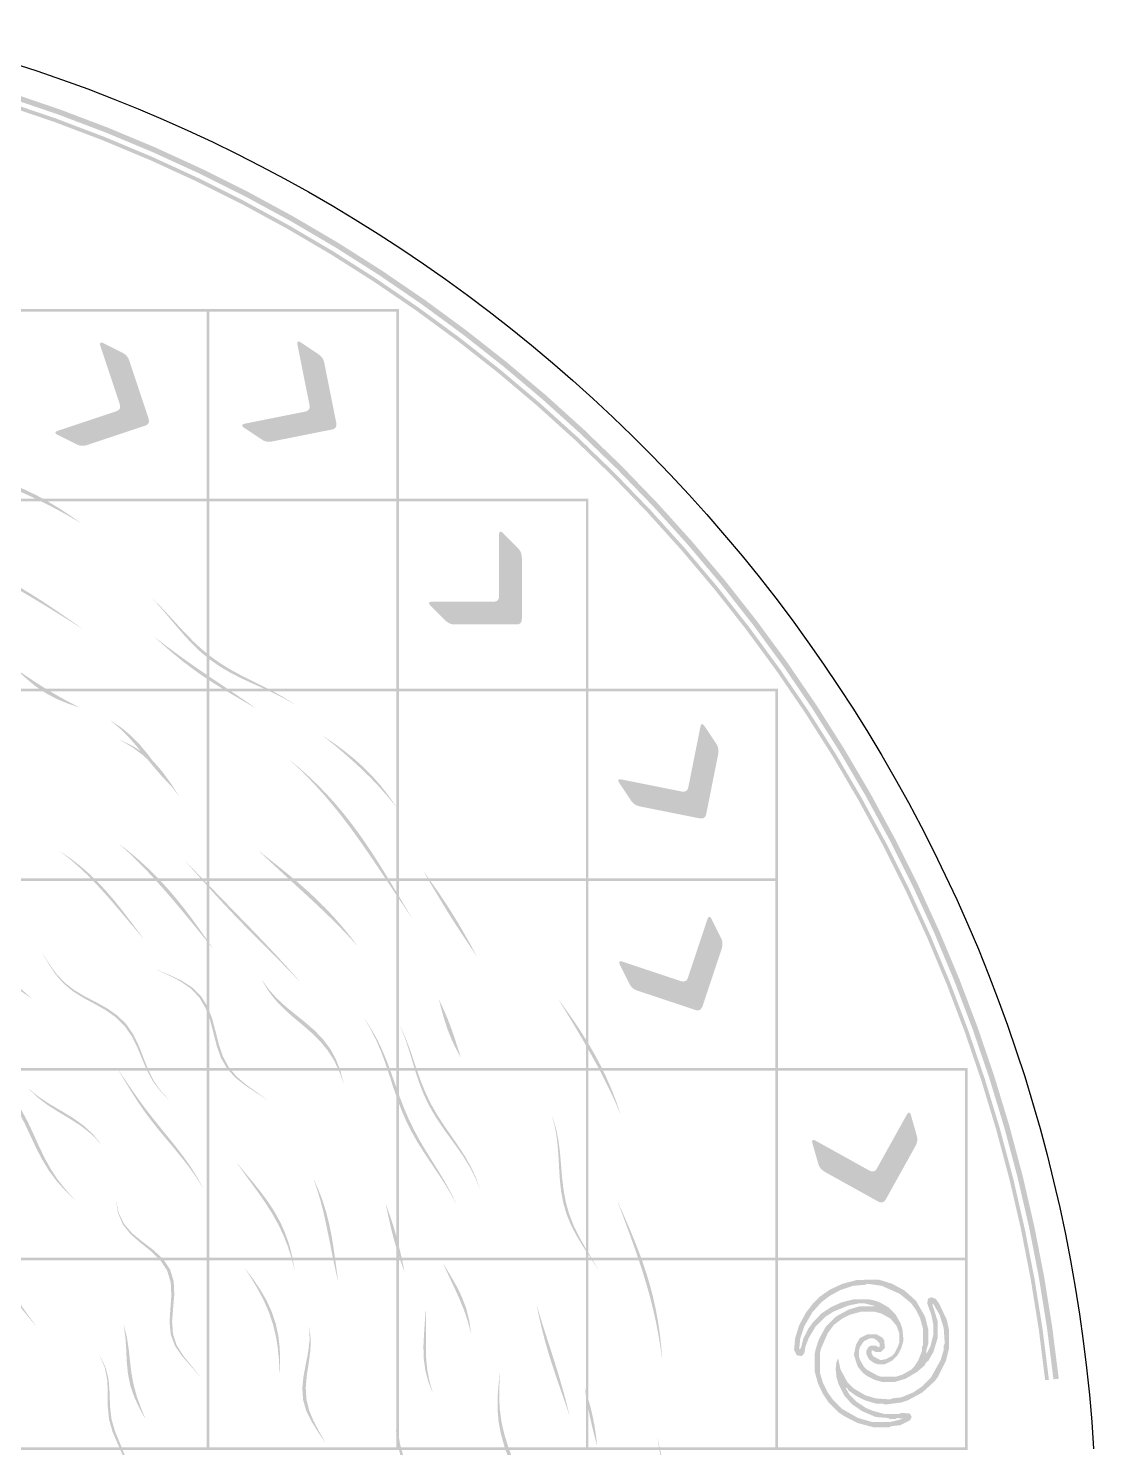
# Model space of a CAD drawing. Header units: millimetres. Extents: x 0 to 382, y 0 to 382.
# Drawn here: x 250.8 to 381.9, y 202.9 to 377.6 of the extents above; entities that cross this region are included whole.
import ezdxf

# ---------------------------------------------------------------- set-up
doc = ezdxf.new("R2010")
doc.units = ezdxf.units.MM
doc.layers.add('CUT', color=1, linetype='Continuous')
doc.layers.add('RASTER', color=7, linetype='Continuous')

msp = doc.modelspace()

# ---------------------------------------------------------------- hatches: boundary and pattern name
at = {"layer": 'RASTER'}
for points in [[(211.422, 377.623), (217.722, 376.829), (223.992, 375.823), (230.224, 374.605), (236.411, 373.177), (242.547, 371.54), (248.623, 369.697), (254.634, 367.649), (260.572, 365.399), (266.43, 362.949), (272.202, 360.302), (277.881, 357.461), (283.461, 354.43), (288.935, 351.212), (294.296, 347.81), (299.54, 344.229), (304.659, 340.472), (309.649, 336.544), (314.502, 332.45), (319.214, 328.193), (323.78, 323.78), (328.193, 319.214), (332.45, 314.502), (336.544, 309.649), (340.472, 304.659), (344.229, 299.54), (347.81, 294.296), (351.212, 288.935), (354.43, 283.461), (357.461, 277.881), (360.302, 272.202), (362.949, 266.43), (365.399, 260.572), (367.649, 254.634), (369.697, 248.623), (371.54, 242.547), (373.177, 236.411), (374.605, 230.224), (375.823, 223.992), (376.829, 217.723), (377.623, 211.422), (376.973, 211.352), (376.182, 217.63), (375.179, 223.878), (373.966, 230.088), (372.542, 236.254), (370.912, 242.368), (369.075, 248.423), (367.034, 254.413), (364.791, 260.33), (362.35, 266.168), (359.712, 271.919), (356.882, 277.579), (353.861, 283.139), (350.654, 288.594), (347.264, 293.937), (343.695, 299.162), (339.951, 304.264), (336.037, 309.236), (331.957, 314.072), (327.716, 318.768), (323.318, 323.318), (318.768, 327.716), (314.072, 331.957), (309.236, 336.037), (304.264, 339.952), (299.162, 343.695), (293.937, 347.264), (288.594, 350.654), (283.139, 353.861), (277.579, 356.882), (271.919, 359.712), (266.167, 362.35), (260.33, 364.791), (254.412, 367.034), (248.423, 369.075), (242.368, 370.912), (236.254, 372.543), (230.088, 373.966), (223.878, 375.179), (217.63, 376.182), (211.352, 376.973)], [(211.291, 376.416), (217.55, 375.627), (223.779, 374.628), (229.971, 373.418), (236.118, 371.999), (242.214, 370.373), (248.251, 368.541), (254.223, 366.506), (260.122, 364.271), (265.942, 361.837), (271.677, 359.207), (277.319, 356.385), (282.863, 353.373), (288.301, 350.176), (293.629, 346.796), (298.838, 343.238), (303.925, 339.505), (308.882, 335.603), (313.704, 331.535), (318.385, 327.306), (322.921, 322.921), (327.306, 318.385), (331.535, 313.704), (335.603, 308.882), (339.505, 303.925), (343.238, 298.838), (346.796, 293.629), (350.176, 288.302), (353.373, 282.863), (356.385, 277.32), (359.207, 271.677), (361.837, 265.943), (364.271, 260.122), (366.506, 254.223), (368.541, 248.251), (370.373, 242.214), (371.999, 236.118), (373.417, 229.971), (374.627, 223.78), (375.627, 217.55), (376.415, 211.291), (375.951, 211.241), (375.165, 217.484), (374.168, 223.698), (372.961, 229.874), (371.545, 236.006), (369.923, 242.086), (368.097, 248.108), (366.067, 254.065), (363.837, 259.949), (361.409, 265.755), (358.786, 271.475), (355.971, 277.104), (352.967, 282.633), (349.777, 288.058), (346.406, 293.372), (342.857, 298.569), (339.134, 303.642), (335.241, 308.587), (331.183, 313.397), (326.965, 318.067), (322.591, 322.591), (318.067, 326.965), (313.397, 331.183), (308.587, 335.241), (303.642, 339.134), (298.568, 342.857), (293.372, 346.406), (288.058, 349.777), (282.633, 352.967), (277.103, 355.971), (271.475, 358.786), (265.755, 361.409), (259.949, 363.837), (254.065, 366.067), (248.108, 368.097), (242.086, 369.924), (236.006, 371.546), (229.874, 372.961), (223.698, 374.168), (217.484, 375.165), (211.241, 375.951)], [(249.348, 343.074), (273.024, 343.074), (273.024, 342.748), (249.348, 342.748)], [(272.698, 343.074), (296.374, 343.074), (296.374, 342.748), (272.698, 342.748)], [(272.698, 342.748), (273.024, 342.748), (273.024, 319.724), (272.698, 319.724)], [(296.048, 342.748), (296.374, 342.748), (296.374, 319.724), (296.048, 319.724)], [(259.632, 338.508), (259.59, 338.659), (259.575, 338.779), (259.585, 338.869), (259.623, 338.928), (259.687, 338.956), (259.777, 338.955), (259.894, 338.922), (260.037, 338.859), (262.335, 337.71), (262.485, 337.627), (262.623, 337.532), (262.748, 337.426), (262.86, 337.309), (262.96, 337.182), (263.047, 337.043), (263.121, 336.893), (263.183, 336.733), (265.559, 329.603), (265.601, 329.444), (265.614, 329.299), (265.601, 329.167), (265.559, 329.049), (265.49, 328.946), (265.393, 328.856), (265.268, 328.779), (265.116, 328.717), (257.987, 326.341), (257.821, 326.294), (257.657, 326.263), (257.494, 326.25), (257.332, 326.253), (257.171, 326.273), (257.011, 326.309), (256.853, 326.363), (256.696, 326.433), (254.398, 327.581), (254.262, 327.658), (254.166, 327.732), (254.11, 327.803), (254.095, 327.872), (254.12, 327.937), (254.185, 327.999), (254.29, 328.059), (254.436, 328.116), (261.566, 330.492), (261.718, 330.555), (261.843, 330.631), (261.939, 330.721), (262.009, 330.825), (262.05, 330.942), (262.064, 331.074), (262.05, 331.219), (262.009, 331.378)], [(283.896, 338.644), (283.873, 338.799), (283.873, 338.921), (283.894, 339.008), (283.939, 339.062), (284.006, 339.083), (284.095, 339.07), (284.207, 339.023), (284.342, 338.943), (286.479, 337.518), (286.618, 337.416), (286.742, 337.305), (286.853, 337.185), (286.95, 337.055), (287.033, 336.916), (287.102, 336.767), (287.158, 336.609), (287.199, 336.442), (288.673, 329.073), (288.694, 328.91), (288.69, 328.764), (288.66, 328.636), (288.604, 328.524), (288.523, 328.429), (288.415, 328.352), (288.282, 328.292), (288.123, 328.249), (280.754, 326.775), (280.584, 326.749), (280.417, 326.74), (280.254, 326.746), (280.093, 326.769), (279.936, 326.809), (279.783, 326.865), (279.632, 326.938), (279.485, 327.027), (277.347, 328.451), (277.222, 328.545), (277.135, 328.63), (277.089, 328.707), (277.082, 328.777), (277.115, 328.839), (277.187, 328.893), (277.3, 328.939), (277.452, 328.977), (284.82, 330.451), (284.979, 330.494), (285.112, 330.554), (285.22, 330.631), (285.301, 330.726), (285.357, 330.837), (285.387, 330.966), (285.391, 331.112), (285.37, 331.275)], [(241.617, 323.578), (243.136, 323.24), (244.644, 322.861), (246.136, 322.433), (247.607, 321.948), (249.054, 321.4), (250.474, 320.786), (251.862, 320.107), (253.22, 319.364), (254.547, 318.564), (255.846, 317.713), (257.118, 316.82), (257.109, 316.804), (255.78, 317.585), (254.432, 318.332), (253.066, 319.045), (251.682, 319.724), (250.283, 320.37), (248.868, 320.981), (247.44, 321.56), (245.999, 322.107), (244.546, 322.622), (243.083, 323.106), (241.611, 323.561)], [(249.348, 319.724), (273.024, 319.724), (273.024, 319.398), (249.348, 319.398)], [(272.698, 319.724), (296.374, 319.724), (296.374, 319.398), (272.698, 319.398)], [(296.048, 319.724), (319.724, 319.724), (319.724, 319.398), (296.048, 319.398)], [(272.698, 319.398), (273.024, 319.398), (273.024, 296.374), (272.698, 296.374)], [(296.048, 319.398), (296.374, 319.398), (296.374, 296.374), (296.048, 296.374)], [(319.398, 319.398), (319.724, 319.398), (319.724, 296.374), (319.398, 296.374)], [(308.712, 315.276), (308.719, 315.432), (308.742, 315.551), (308.781, 315.633), (308.835, 315.677), (308.905, 315.684), (308.99, 315.654), (309.091, 315.586), (309.207, 315.481), (311.023, 313.665), (311.139, 313.538), (311.24, 313.404), (311.325, 313.265), (311.395, 313.118), (311.449, 312.966), (311.487, 312.806), (311.511, 312.641), (311.518, 312.469), (311.518, 304.954), (311.507, 304.79), (311.475, 304.648), (311.42, 304.527), (311.343, 304.429), (311.245, 304.352), (311.124, 304.297), (310.982, 304.265), (310.818, 304.254), (303.303, 304.254), (303.131, 304.261), (302.966, 304.285), (302.806, 304.323), (302.654, 304.377), (302.507, 304.447), (302.368, 304.532), (302.234, 304.633), (302.107, 304.749), (300.291, 306.565), (300.186, 306.681), (300.118, 306.782), (300.088, 306.867), (300.095, 306.937), (300.139, 306.991), (300.221, 307.03), (300.34, 307.053), (300.496, 307.06), (308.011, 307.06), (308.175, 307.071), (308.317, 307.104), (308.438, 307.159), (308.536, 307.236), (308.613, 307.334), (308.668, 307.455), (308.701, 307.597), (308.712, 307.761)], [(240.251, 313.288), (241.661, 312.759), (243.057, 312.193), (244.436, 311.588), (245.798, 310.945), (247.141, 310.265), (248.466, 309.548), (249.773, 308.798), (251.062, 308.018), (252.334, 307.211), (253.592, 306.383), (254.837, 305.538), (256.071, 304.682), (257.298, 303.818), (257.289, 303.802), (256.024, 304.599), (254.756, 305.393), (253.482, 306.181), (252.204, 306.963), (250.918, 307.736), (249.624, 308.498), (248.321, 309.247), (247.007, 309.978), (245.681, 310.69), (244.343, 311.378), (242.991, 312.04), (241.625, 312.671), (240.245, 313.271)], [(266.053, 307.437), (267.106, 306.4), (268.122, 305.319), (269.119, 304.223), (270.12, 303.144), (271.143, 302.107), (272.206, 301.133), (273.321, 300.234), (274.495, 299.412), (275.726, 298.661), (277.007, 297.967), (278.323, 297.306), (279.654, 296.652), (280.976, 295.977), (282.266, 295.254), (283.501, 294.46), (283.488, 294.446), (282.206, 295.186), (280.873, 295.856), (279.511, 296.482), (278.148, 297.093), (276.808, 297.719), (275.512, 298.389), (274.274, 299.125), (273.103, 299.944), (271.999, 300.853), (270.957, 301.849), (269.961, 302.919), (268.993, 304.041), (268.033, 305.187), (267.056, 306.325), (266.043, 307.421)], [(266.415, 302.616), (267.611, 301.704), (268.816, 300.807), (270.033, 299.926), (271.26, 299.061), (272.499, 298.209), (273.746, 297.365), (274.998, 296.524), (276.252, 295.681), (277.503, 294.829), (278.746, 293.963), (278.734, 293.949), (277.418, 294.726), (276.102, 295.496), (274.799, 296.273), (273.517, 297.07), (272.262, 297.897), (271.038, 298.762), (269.845, 299.667), (268.679, 300.613), (267.535, 301.594), (266.404, 302.601)], [(249.255, 298.777), (250.508, 297.906), (251.774, 297.064), (253.057, 296.256), (254.361, 295.485), (255.689, 294.752), (257.042, 294.055), (257.032, 294.039), (255.561, 294.547), (254.151, 295.139), (252.821, 295.856), (251.573, 296.713), (250.391, 297.695), (249.246, 298.761)], [(249.348, 296.374), (273.024, 296.374), (273.024, 296.048), (249.348, 296.048)], [(272.698, 296.374), (296.374, 296.374), (296.374, 296.048), (272.698, 296.048)], [(272.698, 296.048), (273.024, 296.048), (273.024, 273.024), (272.698, 273.024)], [(296.048, 296.374), (319.724, 296.374), (319.724, 296.048), (296.048, 296.048)], [(296.048, 296.048), (296.374, 296.048), (296.374, 273.024), (296.048, 273.024)], [(319.398, 296.374), (343.074, 296.374), (343.074, 296.048), (319.398, 296.048)], [(319.398, 296.048), (319.724, 296.048), (319.724, 273.024), (319.398, 273.024)], [(342.748, 296.048), (343.074, 296.048), (343.074, 273.024), (342.748, 273.024)], [(260.949, 292.403), (262.224, 291.55), (263.404, 290.564), (264.489, 289.455), (265.492, 288.249), (266.436, 286.981), (267.354, 285.698), (268.282, 284.444), (268.27, 284.429), (267.227, 285.54), (266.22, 286.707), (265.23, 287.906), (264.232, 289.11), (263.199, 290.281), (262.107, 291.385), (260.938, 292.387)], [(333.495, 291.62), (333.533, 291.772), (333.579, 291.885), (333.633, 291.957), (333.695, 291.99), (333.765, 291.983), (333.842, 291.937), (333.927, 291.85), (334.021, 291.725), (335.445, 289.587), (335.534, 289.44), (335.607, 289.289), (335.663, 289.136), (335.703, 288.979), (335.726, 288.818), (335.732, 288.655), (335.723, 288.488), (335.697, 288.318), (334.223, 280.949), (334.18, 280.79), (334.12, 280.657), (334.043, 280.549), (333.948, 280.468), (333.836, 280.412), (333.708, 280.382), (333.562, 280.378), (333.399, 280.399), (326.03, 281.873), (325.863, 281.914), (325.705, 281.97), (325.556, 282.039), (325.417, 282.122), (325.287, 282.219), (325.167, 282.33), (325.056, 282.454), (324.954, 282.593), (323.529, 284.73), (323.449, 284.865), (323.402, 284.977), (323.389, 285.066), (323.41, 285.133), (323.464, 285.178), (323.551, 285.199), (323.673, 285.199), (323.828, 285.176), (331.197, 283.702), (331.36, 283.681), (331.506, 283.685), (331.635, 283.715), (331.746, 283.771), (331.841, 283.852), (331.918, 283.96), (331.978, 284.093), (332.021, 284.252)], [(262.107, 290.018), (263.624, 289.297), (265.014, 288.396), (266.254, 287.297), (267.35, 286.025), (268.339, 284.635), (269.278, 283.204), (269.266, 283.19), (268.237, 284.51), (267.184, 285.817), (266.066, 287.057), (264.853, 288.184), (263.528, 289.167), (262.096, 290.002)], [(287.121, 290.506), (288.41, 289.616), (289.669, 288.688), (290.884, 287.709), (292.042, 286.67), (293.134, 285.567), (294.157, 284.399), (295.113, 283.173), (296.009, 281.898), (295.995, 281.886), (295.011, 283.083), (293.982, 284.241), (292.912, 285.361), (291.805, 286.446), (290.667, 287.499), (289.502, 288.522), (288.314, 289.519), (287.108, 290.493)], [(283.023, 287.521), (284.195, 286.536), (285.334, 285.515), (286.438, 284.455), (287.503, 283.357), (288.529, 282.223), (289.515, 281.053), (290.464, 279.851), (291.377, 278.621), (292.257, 277.367), (293.108, 276.093), (293.936, 274.804), (294.744, 273.505), (295.54, 272.202), (296.328, 270.897), (297.115, 269.596), (297.904, 268.301), (297.889, 268.29), (297.037, 269.539), (296.192, 270.794), (295.351, 272.055), (294.51, 273.319), (293.665, 274.583), (292.811, 275.846), (291.946, 277.101), (291.063, 278.347), (290.159, 279.579), (289.23, 280.793), (288.273, 281.984), (287.286, 283.15), (286.267, 284.288), (285.214, 285.394), (284.128, 286.468), (283.01, 287.508)], [(254.727, 276.305), (255.942, 275.468), (257.109, 274.566), (258.224, 273.601), (259.286, 272.575), (260.299, 271.495), (261.267, 270.372), (262.198, 269.216), (263.102, 268.039), (263.99, 266.857), (264.874, 265.679), (264.861, 265.666), (263.913, 266.776), (262.969, 267.897), (262.023, 269.022), (261.066, 270.144), (260.092, 271.254), (259.091, 272.342), (258.059, 273.398), (256.988, 274.413), (255.874, 275.38), (254.716, 276.291)], [(262.019, 277.194), (263.247, 276.23), (264.437, 275.219), (265.587, 274.163), (266.695, 273.062), (267.759, 271.918), (268.783, 270.736), (269.768, 269.52), (270.719, 268.277), (271.641, 267.015), (272.542, 265.74), (273.429, 264.461), (273.415, 264.449), (272.445, 265.652), (271.47, 266.854), (270.488, 268.054), (269.497, 269.25), (268.494, 270.439), (267.474, 271.617), (266.435, 272.781), (265.373, 273.924), (264.283, 275.042), (263.162, 276.129), (262.007, 277.18)], [(279.243, 276.299), (280.427, 275.368), (281.612, 274.43), (282.788, 273.478), (283.95, 272.505), (285.089, 271.505), (286.2, 270.474), (287.277, 269.41), (288.317, 268.311), (289.316, 267.177), (290.274, 266.009), (291.19, 264.808), (291.175, 264.797), (290.156, 265.92), (289.107, 267.015), (288.033, 268.086), (286.942, 269.137), (285.84, 270.174), (284.733, 271.2), (283.624, 272.219), (282.518, 273.236), (281.417, 274.251), (280.32, 275.268), (279.229, 276.286)], [(270.162, 275.076), (271.171, 274.03), (272.179, 272.986), (273.188, 271.943), (274.198, 270.902), (275.21, 269.863), (276.223, 268.823), (277.236, 267.782), (278.249, 266.739), (279.259, 265.69), (280.264, 264.634), (281.262, 263.57), (282.25, 262.494), (283.225, 261.405), (284.186, 260.301), (284.171, 260.289), (283.159, 261.354), (282.136, 262.405), (281.106, 263.445), (280.074, 264.478), (279.045, 265.509), (278.021, 266.541), (277.006, 267.577), (276, 268.62), (275.006, 269.671), (274.021, 270.732), (273.046, 271.803), (272.077, 272.883), (271.113, 273.97), (270.149, 275.062)], [(249.348, 273.024), (273.024, 273.024), (273.024, 272.698), (249.348, 272.698)], [(272.698, 273.024), (296.374, 273.024), (296.374, 272.698), (272.698, 272.698)], [(272.698, 272.698), (273.024, 272.698), (273.024, 249.674), (272.698, 249.674)], [(296.048, 273.024), (319.724, 273.024), (319.724, 272.698), (296.048, 272.698)], [(296.048, 272.698), (296.374, 272.698), (296.374, 249.674), (296.048, 249.674)], [(299.466, 273.792), (300.356, 272.564), (301.226, 271.323), (302.072, 270.065), (302.89, 268.788), (303.68, 267.494), (304.444, 266.185), (305.188, 264.865), (305.921, 263.541), (305.905, 263.531), (305.059, 264.781), (304.219, 266.036), (303.393, 267.3), (302.584, 268.575), (301.79, 269.864), (301.009, 271.164), (300.232, 272.472), (299.451, 273.781)], [(319.398, 273.024), (343.074, 273.024), (343.074, 272.698), (319.398, 272.698)], [(319.398, 272.698), (319.724, 272.698), (319.724, 249.674), (319.398, 249.674)], [(342.748, 272.698), (343.074, 272.698), (343.074, 249.674), (342.748, 249.674)], [(334.356, 267.936), (334.413, 268.082), (334.473, 268.187), (334.535, 268.252), (334.6, 268.277), (334.669, 268.262), (334.74, 268.206), (334.814, 268.11), (334.891, 267.974), (336.039, 265.676), (336.109, 265.519), (336.163, 265.361), (336.199, 265.201), (336.219, 265.04), (336.222, 264.878), (336.209, 264.715), (336.178, 264.551), (336.131, 264.385), (333.755, 257.256), (333.693, 257.104), (333.616, 256.979), (333.526, 256.882), (333.423, 256.813), (333.305, 256.771), (333.173, 256.758), (333.028, 256.771), (332.869, 256.813), (325.739, 259.189), (325.579, 259.251), (325.429, 259.325), (325.29, 259.412), (325.163, 259.512), (325.046, 259.624), (324.94, 259.749), (324.845, 259.887), (324.762, 260.037), (323.613, 262.335), (323.55, 262.478), (323.517, 262.595), (323.516, 262.685), (323.544, 262.749), (323.603, 262.787), (323.693, 262.797), (323.813, 262.782), (323.964, 262.74), (331.094, 260.363), (331.253, 260.322), (331.398, 260.308), (331.53, 260.322), (331.647, 260.363), (331.751, 260.433), (331.841, 260.529), (331.917, 260.654), (331.98, 260.806)], [(244.009, 266.079), (245.057, 264.95), (246.062, 263.779), (247.041, 262.593), (248.017, 261.421), (249.014, 260.289), (250.055, 259.219), (251.157, 258.223), (251.144, 258.209), (249.931, 259.076), (248.806, 260.039), (247.765, 261.109), (246.794, 262.277), (245.866, 263.519), (244.946, 264.798), (243.998, 266.064)], [(252.48, 263.794), (253.326, 262.487), (254.221, 261.255), (255.24, 260.17), (256.415, 259.254), (257.731, 258.473), (259.124, 257.75), (260.499, 256.99), (261.76, 256.104), (262.832, 255.037), (263.691, 253.782), (264.368, 252.381), (264.94, 250.911), (265.514, 249.462), (266.191, 248.107), (267.038, 246.889), (268.068, 245.803), (268.053, 245.792), (266.978, 246.846), (266.09, 248.031), (265.376, 249.353), (264.771, 250.774), (264.174, 252.218), (263.48, 253.599), (262.612, 254.841), (261.538, 255.901), (260.285, 256.787), (258.924, 257.555), (257.553, 258.292), (256.264, 259.096), (255.12, 260.042), (254.137, 261.161), (253.277, 262.431), (252.467, 263.78)], [(266.574, 261.782), (268.092, 261.143), (269.578, 260.449), (270.911, 259.599), (272.001, 258.53), (272.817, 257.233), (273.39, 255.751), (273.811, 254.171), (274.207, 252.595), (274.707, 251.115), (275.413, 249.795), (276.367, 248.648), (277.543, 247.641), (278.851, 246.703), (280.16, 245.746), (280.144, 245.736), (278.776, 246.656), (277.414, 247.557), (276.19, 248.529), (275.197, 249.645), (274.464, 250.94), (273.947, 252.402), (273.548, 253.97), (273.136, 255.552), (272.584, 257.044), (271.799, 258.362), (270.749, 259.46), (269.462, 260.347), (268.027, 261.083), (266.56, 261.769)], [(279.519, 260.509), (280.374, 259.325), (281.355, 258.237), (282.452, 257.228), (283.628, 256.265), (284.827, 255.306), (285.982, 254.303), (287.032, 253.219), (287.925, 252.028), (288.637, 250.723), (289.173, 249.315), (289.567, 247.834), (289.551, 247.824), (289.045, 249.239), (288.408, 250.583), (287.613, 251.832), (286.663, 252.981), (285.586, 254.039), (284.434, 255.036), (283.268, 256.012), (282.154, 257.012), (281.14, 258.077), (280.256, 259.235), (279.505, 260.497)], [(301.333, 258.054), (301.863, 256.918), (302.36, 255.764), (302.814, 254.59), (303.227, 253.397), (303.615, 252.196), (304.004, 250.999), (303.988, 250.991), (303.395, 252.076), (302.861, 253.194), (302.396, 254.353), (301.998, 255.554), (301.649, 256.79), (301.317, 258.045)], [(316.056, 258.086), (316.994, 256.783), (317.914, 255.466), (318.805, 254.128), (319.657, 252.767), (320.462, 251.38), (321.215, 249.965), (321.911, 248.523), (322.549, 247.055), (323.131, 245.563), (323.66, 244.051), (323.643, 244.044), (323.009, 245.513), (322.334, 246.963), (321.622, 248.396), (320.881, 249.814), (320.114, 251.217), (319.326, 252.609), (318.522, 253.989), (317.705, 255.36), (316.877, 256.722), (316.04, 258.077)], [(292.19, 255.661), (293.013, 254.419), (293.741, 253.119), (294.381, 251.768), (294.949, 250.381), (295.468, 248.971), (295.965, 247.556), (296.466, 246.151), (296.999, 244.766), (297.58, 243.41), (298.222, 242.084), (298.924, 240.786), (299.678, 239.509), (300.464, 238.241), (301.258, 236.97), (302.031, 235.684), (302.754, 234.373), (303.401, 233.028), (303.383, 233.021), (302.673, 234.342), (301.891, 235.628), (301.063, 236.889), (300.22, 238.136), (299.394, 239.382), (298.609, 240.641), (297.887, 241.925), (297.236, 243.241), (296.656, 244.593), (296.137, 245.979), (295.659, 247.392), (295.196, 248.82), (294.718, 250.249), (294.198, 251.661), (293.611, 253.041), (292.939, 254.374), (292.174, 255.651)], [(296.577, 254.742), (297.193, 253.389), (297.726, 251.993), (298.21, 250.576), (298.685, 249.161), (299.19, 247.769), (299.758, 246.414), (300.407, 245.102), (301.141, 243.831), (301.947, 242.591), (302.796, 241.364), (303.65, 240.132), (304.467, 238.877), (305.205, 237.583), (305.833, 236.241), (306.334, 234.848), (306.317, 234.842), (305.76, 236.212), (305.08, 237.532), (304.295, 238.805), (303.438, 240.04), (302.553, 241.255), (301.683, 242.468), (300.867, 243.7), (300.135, 244.968), (299.498, 246.282), (298.954, 247.645), (298.481, 249.051), (298.047, 250.485), (297.609, 251.926), (297.126, 253.35), (296.561, 254.732)], [(243.936, 250.008), (245.385, 249.201), (246.724, 248.258), (247.925, 247.163), (248.974, 245.919), (249.877, 244.549), (250.662, 243.088), (251.37, 241.583), (252.05, 240.078), (252.756, 238.613), (253.53, 237.216), (254.404, 235.9), (255.387, 234.66), (256.467, 233.477), (256.451, 233.467), (255.287, 234.593), (254.228, 235.775), (253.289, 237.038), (252.464, 238.388), (251.726, 239.817), (251.032, 241.3), (250.33, 242.799), (249.57, 244.269), (248.706, 245.666), (247.711, 246.952), (246.574, 248.103), (245.303, 249.113), (243.924, 249.994)], [(249.348, 249.674), (273.024, 249.674), (273.024, 249.348), (249.348, 249.348)], [(261.84, 249.441), (262.673, 248.205), (263.509, 246.977), (264.363, 245.764), (265.243, 244.573), (266.153, 243.402), (267.086, 242.243), (268.03, 241.087), (268.969, 239.92), (269.879, 238.731), (270.74, 237.506), (271.535, 236.239), (272.251, 234.928), (272.235, 234.919), (271.447, 236.19), (270.587, 237.417), (269.671, 238.605), (268.72, 239.765), (267.758, 240.91), (266.807, 242.055), (265.886, 243.216), (265.005, 244.402), (264.168, 245.619), (263.369, 246.868), (262.595, 248.143), (261.826, 249.429)], [(272.698, 249.674), (296.374, 249.674), (296.374, 249.348), (272.698, 249.348)], [(272.698, 249.348), (273.024, 249.348), (273.024, 226.324), (272.698, 226.324)], [(296.048, 249.674), (319.724, 249.674), (319.724, 249.348), (296.048, 249.348)], [(296.048, 249.348), (296.374, 249.348), (296.374, 226.324), (296.048, 226.324)], [(319.398, 249.674), (343.074, 249.674), (343.074, 249.348), (319.398, 249.348)], [(319.398, 249.348), (319.724, 249.348), (319.724, 226.324), (319.398, 226.324)], [(342.748, 249.674), (366.424, 249.674), (366.424, 249.348), (342.748, 249.348)], [(342.748, 249.348), (343.074, 249.348), (343.074, 226.324), (342.748, 226.324)], [(366.098, 249.348), (366.424, 249.348), (366.424, 226.324), (366.098, 226.324)], [(250.838, 247.1), (252.018, 246.131), (253.331, 245.264), (254.722, 244.444), (256.121, 243.604), (257.446, 242.681), (258.627, 241.627), (259.611, 240.418), (259.596, 240.407), (258.51, 241.54), (257.251, 242.529), (255.884, 243.413), (254.489, 244.249), (253.144, 245.102), (251.91, 246.033), (250.824, 247.087)], [(315.272, 243.709), (315.723, 242.262), (316.026, 240.759), (316.219, 239.221), (316.352, 237.67), (316.481, 236.127), (316.662, 234.611), (316.939, 233.135), (317.342, 231.705), (317.88, 230.317), (318.54, 228.963), (319.291, 227.629), (320.083, 226.299), (320.861, 224.955), (320.843, 224.95), (319.993, 226.274), (319.133, 227.584), (318.324, 228.899), (317.617, 230.235), (317.046, 231.609), (316.627, 233.031), (316.351, 234.503), (316.189, 236.022), (316.093, 237.574), (316.008, 239.14), (315.874, 240.699), (315.636, 242.226), (315.255, 243.701)], [(358.896, 243.895), (358.979, 244.028), (359.057, 244.121), (359.131, 244.173), (359.2, 244.186), (359.264, 244.158), (359.324, 244.09), (359.379, 243.982), (359.429, 243.834), (360.135, 241.364), (360.174, 241.197), (360.198, 241.031), (360.204, 240.868), (360.194, 240.706), (360.167, 240.546), (360.124, 240.388), (360.064, 240.232), (359.987, 240.078), (356.337, 233.509), (356.248, 233.371), (356.15, 233.262), (356.044, 233.184), (355.929, 233.135), (355.806, 233.116), (355.674, 233.126), (355.534, 233.167), (355.385, 233.237), (348.816, 236.886), (348.669, 236.977), (348.536, 237.077), (348.415, 237.188), (348.308, 237.31), (348.214, 237.442), (348.133, 237.584), (348.066, 237.737), (348.011, 237.9), (347.305, 240.37), (347.27, 240.522), (347.259, 240.643), (347.274, 240.732), (347.314, 240.79), (347.379, 240.816), (347.469, 240.81), (347.585, 240.772), (347.725, 240.703), (354.294, 237.054), (354.443, 236.983), (354.584, 236.943), (354.715, 236.932), (354.839, 236.952), (354.953, 237.001), (355.06, 237.079), (355.158, 237.188), (355.247, 237.326)], [(276.475, 237.954), (277.432, 236.788), (278.404, 235.62), (279.359, 234.432), (280.264, 233.21), (281.091, 231.941), (281.814, 230.621), (282.42, 229.247), (282.903, 227.822), (283.272, 226.357), (283.543, 224.862), (283.526, 224.855), (283.155, 226.312), (282.697, 227.74), (282.144, 229.131), (281.495, 230.482), (280.758, 231.791), (279.95, 233.061), (279.091, 234.301), (278.206, 235.519), (277.321, 236.73), (276.458, 237.945)], [(285.899, 235.966), (286.485, 234.663), (286.992, 233.326), (287.421, 231.958), (287.776, 230.564), (288.067, 229.151), (288.307, 227.725), (288.513, 226.295), (288.703, 224.869), (288.898, 223.452), (288.88, 223.446), (288.568, 224.822), (288.275, 226.209), (287.995, 227.608), (287.716, 229.013), (287.427, 230.422), (287.114, 231.828), (286.761, 233.225), (286.355, 234.604), (285.882, 235.958)], [(241.665, 233.367), (242.379, 232.133), (243.238, 231.022), (244.271, 230.037), (245.401, 229.108), (246.483, 228.126), (247.377, 227.006), (248.019, 225.725), (248.459, 224.333), (248.836, 222.922), (249.306, 221.577), (249.964, 220.334), (250.789, 219.169), (251.657, 218.011), (251.64, 218.003), (250.686, 219.12), (249.781, 220.243), (249.055, 221.445), (248.532, 222.755), (248.12, 224.137), (247.665, 225.51), (247.027, 226.783), (246.157, 227.908), (245.116, 228.909), (244.042, 229.87), (243.076, 230.898), (242.29, 232.062), (241.65, 233.355)], [(261.548, 233.314), (261.9, 231.797), (262.553, 230.464), (263.551, 229.316), (264.813, 228.287), (266.154, 227.27), (267.351, 226.155), (268.215, 224.87), (268.658, 223.399), (268.727, 221.787), (268.584, 220.116), (268.459, 218.478), (268.565, 216.943), (269.031, 215.536), (269.85, 214.231), (270.887, 212.97), (271.92, 211.683), (271.902, 211.679), (270.799, 212.946), (269.694, 214.185), (268.813, 215.468), (268.295, 216.853), (268.147, 218.368), (268.241, 219.987), (268.366, 221.644), (268.294, 223.248), (267.86, 224.715), (267.018, 226.002), (265.856, 227.126), (264.559, 228.159), (263.35, 229.21), (262.411, 230.385), (261.821, 231.751), (261.532, 233.304)], [(294.789, 232.847), (295.272, 231.51), (295.718, 230.16), (296.115, 228.795), (296.464, 227.415), (296.775, 226.026), (297.07, 224.635), (297.052, 224.63), (296.578, 225.961), (296.137, 227.302), (295.742, 228.661), (295.394, 230.04), (295.078, 231.435), (294.771, 232.84)], [(323.327, 233.205), (323.956, 231.787), (324.577, 230.362), (325.182, 228.928), (325.76, 227.482), (326.304, 226.023), (326.805, 224.55), (327.256, 223.062), (327.653, 221.56), (327.993, 220.044), (328.275, 218.516), (328.501, 216.979), (328.674, 215.433), (328.8, 213.882), (328.782, 213.879), (328.569, 215.414), (328.314, 216.943), (328.017, 218.465), (327.678, 219.977), (327.298, 221.48), (326.881, 222.974), (326.431, 224.457), (325.952, 225.932), (325.449, 227.398), (324.928, 228.856), (324.395, 230.308), (323.853, 231.756), (323.309, 233.2)], [(249.348, 226.324), (273.024, 226.324), (273.024, 225.998), (249.348, 225.998)], [(272.698, 226.324), (296.374, 226.324), (296.374, 225.998), (272.698, 225.998)], [(272.698, 225.998), (273.024, 225.998), (273.024, 202.974), (272.698, 202.974)], [(296.048, 226.324), (319.724, 226.324), (319.724, 225.998), (296.048, 225.998)], [(296.048, 225.998), (296.374, 225.998), (296.374, 202.974), (296.048, 202.974)], [(301.843, 225.594), (302.655, 224.257), (303.438, 222.9), (304.126, 221.508), (304.669, 220.071), (305.045, 218.589), (305.255, 217.069), (305.237, 217.065), (304.856, 218.544), (304.357, 219.992), (303.769, 221.412), (303.128, 222.813), (302.469, 224.201), (301.826, 225.588)], [(319.398, 226.324), (343.074, 226.324), (343.074, 225.998), (319.398, 225.998)], [(319.398, 225.998), (319.724, 225.998), (319.724, 202.974), (319.398, 202.974)], [(342.748, 226.324), (366.424, 226.324), (366.424, 225.998), (342.748, 225.998)], [(342.748, 225.998), (343.074, 225.998), (343.074, 202.974), (342.748, 202.974)], [(366.098, 225.998), (366.424, 225.998), (366.424, 202.974), (366.098, 202.974)], [(277.456, 224.985), (278.408, 223.723), (279.296, 222.421), (280.079, 221.071), (280.726, 219.667), (281.215, 218.209), (281.542, 216.703), (281.715, 215.16), (281.758, 213.592), (281.706, 212.014), (281.687, 212.009), (281.629, 213.56), (281.489, 215.1), (281.245, 216.619), (280.882, 218.109), (280.394, 219.561), (279.787, 220.973), (279.075, 222.343), (278.283, 223.676), (277.439, 224.979)], [(313.38, 220.359), (313.823, 218.883), (314.287, 217.408), (314.764, 215.933), (315.243, 214.453), (315.714, 212.967), (316.169, 211.473), (316.602, 209.971), (317.007, 208.459), (317.381, 206.94), (317.362, 206.937), (316.861, 208.439), (316.345, 209.932), (315.83, 211.418), (315.332, 212.9), (314.861, 214.381), (314.427, 215.865), (314.033, 217.354), (313.679, 218.85), (313.362, 220.355)], [(299.646, 219.995), (299.72, 218.492), (299.715, 216.979), (299.697, 215.472), (299.732, 213.985), (299.874, 212.527), (300.151, 211.097), (300.565, 209.691), (300.547, 209.687), (300.008, 211.071), (299.631, 212.479), (299.435, 213.923), (299.401, 215.405), (299.475, 216.921), (299.579, 218.457), (299.628, 219.99)], [(262.519, 218.005), (262.887, 216.559), (263.115, 215.072), (263.277, 213.576), (263.458, 212.096), (263.726, 210.649), (264.116, 209.238), (264.618, 207.85), (265.181, 206.468), (265.162, 206.464), (264.439, 207.809), (263.803, 209.16), (263.325, 210.542), (263.028, 211.971), (262.88, 213.452), (262.809, 214.97), (262.714, 216.498), (262.502, 217.998)], [(285.343, 217.739), (285.535, 216.304), (285.476, 214.811), (285.268, 213.296), (285.039, 211.792), (284.915, 210.327), (284.995, 208.913), (285.323, 207.547), (285.878, 206.215), (286.584, 204.894), (287.322, 203.563), (287.303, 203.56), (286.438, 204.873), (285.617, 206.173), (284.97, 207.485), (284.586, 208.835), (284.487, 210.239), (284.631, 211.703), (284.92, 213.214), (285.219, 214.746), (285.391, 216.265), (285.326, 217.734)], [(259.557, 214.273), (260.266, 212.829), (260.65, 211.28), (260.768, 209.663), (260.811, 208.042), (260.996, 206.467), (261.43, 204.948), (262.051, 203.456), (262.658, 201.945), (263.034, 200.389), (263.068, 198.788), (262.83, 197.17), (262.812, 197.169), (262.969, 198.777), (262.86, 200.366), (262.424, 201.91), (261.773, 203.407), (261.131, 204.889), (260.698, 206.402), (260.538, 207.975), (260.539, 209.602), (260.482, 211.231), (260.17, 212.799), (259.54, 214.267)], [(308.85, 212.256), (308.758, 210.707), (308.728, 209.177), (308.802, 207.668), (309.002, 206.178), (309.334, 204.703), (309.779, 203.236), (310.302, 201.768), (310.851, 200.293), (311.368, 198.804), (311.798, 197.3), (312.09, 195.782), (312.213, 194.253), (312.152, 192.721), (311.915, 191.19), (311.534, 189.667), (311.515, 189.667), (311.805, 191.19), (311.953, 192.718), (311.934, 194.246), (311.743, 195.769), (311.396, 197.279), (310.929, 198.776), (310.393, 200.258), (309.844, 201.727), (309.341, 203.192), (308.934, 204.658), (308.657, 206.134), (308.525, 207.629), (308.532, 209.147), (308.649, 210.689), (308.831, 212.253)], [(319.286, 210.276), (319.64, 209.113), (319.967, 207.943), (320.248, 206.765), (320.475, 205.577), (320.651, 204.383), (320.788, 203.184), (320.77, 203.182), (320.469, 204.364), (320.173, 205.544), (319.903, 206.723), (319.665, 207.904), (319.458, 209.088), (319.268, 210.273)], [(296.307, 208.227), (296.216, 206.596), (296.266, 204.993), (296.513, 203.417), (296.948, 201.859), (297.506, 200.304), (298.078, 198.736), (298.542, 197.149), (298.796, 195.542), (298.785, 193.922), (298.767, 193.921), (298.666, 195.536), (298.314, 197.136), (297.778, 198.715), (297.167, 200.275), (296.61, 201.825), (296.213, 203.383), (296.04, 204.963), (296.087, 206.577), (296.289, 208.224)], [(249.348, 202.974), (273.024, 202.974), (273.024, 202.648), (249.348, 202.648)], [(272.698, 202.974), (296.374, 202.974), (296.374, 202.648), (272.698, 202.648)], [(296.048, 202.974), (319.724, 202.974), (319.724, 202.648), (296.048, 202.648)], [(319.398, 202.974), (343.074, 202.974), (343.074, 202.648), (319.398, 202.648)], [(328.239, 204.091), (328.548, 202.644), (328.932, 201.198), (329.367, 199.75), (329.821, 198.296), (330.258, 196.832), (330.644, 195.359), (330.945, 193.877), (331.137, 192.389), (331.202, 190.897), (331.133, 189.405), (330.936, 187.917), (330.626, 186.436), (330.608, 186.437), (330.84, 187.919), (330.964, 189.407), (330.97, 190.897), (330.857, 192.386), (330.635, 193.871), (330.323, 195.35), (329.948, 196.82), (329.541, 198.281), (329.135, 199.736), (328.763, 201.186), (328.451, 202.636), (328.22, 204.089)], [(342.748, 202.974), (366.424, 202.974), (366.424, 202.648), (342.748, 202.648)]]:
    msp.add_hatch(color=7, dxfattribs=at).paths.add_polyline_path(points)
h = msp.add_hatch(color=7, dxfattribs=at)
h.paths.add_polyline_path([(352.824, 223.584), (355.454, 223.622), (357.107, 223.114), (358.67, 222.262), (360.068, 220.992), (361.173, 219.047), (361.555, 217.522), (361.555, 215.743), (361.3, 214.853), (361.339, 214.51), (361.809, 215.362), (362.19, 216.887), (362.19, 218.03), (361.936, 219.301), (361.428, 220.699), (361.517, 221.246), (361.936, 221.462), (362.482, 221.246), (362.864, 220.737), (363.842, 218.666), (364.096, 217.522), (364.096, 215.107), (363.715, 213.582), (362.737, 211.638), (362.355, 211.129), (360.83, 209.732), (359.013, 208.753), (358.25, 208.499), (356.217, 208.245), (355.963, 208.372), (355.073, 208.372), (353.802, 208.753), (352.62, 209.35), (351.731, 209.986), (351.553, 210.316), (351.388, 210.278), (351.858, 209.477), (352.747, 208.588), (353.891, 207.825), (354.692, 207.482), (356.09, 207.101), (357.996, 207.101), (358.25, 207.228), (359.305, 207.139), (359.521, 206.72), (359.305, 206.3), (358.123, 205.703), (356.979, 205.576), (356.725, 205.449), (354.819, 205.449), (352.913, 205.957), (351.222, 206.808), (350.46, 207.317), (349.316, 208.461), (348.553, 209.604), (347.956, 210.913), (347.575, 212.311), (347.575, 214.472), (347.702, 215.107), (348.083, 216.251), (348.935, 217.814), (350.206, 219.085), (351.769, 219.937), (353.04, 220.318), (354.819, 220.318), (354.908, 220.407), (353.675, 220.699), (353.04, 220.699), (351.769, 220.445), (349.951, 219.721), (348.935, 219.085), (347.664, 217.814), (346.812, 216.378), (346.431, 215.362), (346.304, 214.599), (346.088, 214.307), (345.923, 214.218), (345.376, 214.307), (345.033, 214.98), (345.16, 216.378), (345.669, 218.03), (346.52, 219.594), (347.41, 220.737), (348.172, 221.5), (349.443, 222.39), (351.006, 223.114)])
h.paths.add_polyline_path([(354.056, 223.114), (353.802, 222.987), (352.277, 222.86), (350.752, 222.351), (349.443, 221.627), (348.426, 220.864), (347.283, 219.594), (346.304, 217.903), (345.796, 216.378), (345.669, 215.107), (345.758, 215.018), (345.923, 215.362), (346.177, 216.378), (346.774, 217.56), (347.41, 218.45), (348.426, 219.467), (349.57, 220.229), (350.879, 220.826), (352.404, 221.208), (354.184, 221.208), (354.819, 221.081), (355.581, 220.826), (356.636, 220.229), (357.526, 219.339), (358.123, 218.285), (358.377, 217.522), (358.505, 216.124), (358.25, 215.234), (357.78, 214.307), (357.145, 213.671), (356.217, 213.201), (355.327, 213.201), (354.781, 213.417), (354.272, 213.798), (353.929, 214.472), (353.929, 214.853), (354.145, 215.273), (354.438, 215.489), (355.073, 215.489), (355.543, 215.273), (355.581, 215.743), (355.238, 216.162), (354.819, 216.378), (354.311, 216.378), (353.637, 216.035), (353.167, 215.362), (353.04, 214.98), (353.04, 214.091), (353.167, 213.709), (353.637, 212.909), (354.018, 212.527), (355.327, 211.803), (355.709, 211.676), (357.615, 211.676), (358.377, 211.93), (359.432, 212.527), (359.814, 212.909), (360.322, 213.671), (360.792, 214.853), (360.792, 215.362), (360.919, 215.616), (360.919, 217.522), (360.538, 218.92), (360.068, 219.848), (359.432, 220.737), (358.034, 221.881), (355.836, 222.86)], flags=0)
h.paths.add_polyline_path([(362.152, 220.661), (362.063, 220.572), (362.698, 218.539), (362.698, 216.378), (362.19, 214.726), (361.593, 213.671), (361.262, 213.366), (361.084, 213.036), (360.195, 212.273), (358.759, 211.422), (357.488, 211.041), (355.836, 211.041), (354.946, 211.295), (354.018, 211.765), (353.51, 212.146), (352.874, 212.909), (352.404, 214.345), (352.658, 215.616), (353.129, 216.416), (354.056, 216.887), (355.2, 216.887), (355.925, 216.467), (356.128, 216.162), (356.217, 215.234), (355.709, 214.726), (355.073, 214.726), (354.603, 214.942), (354.565, 214.599), (354.781, 214.18), (355.709, 213.709), (356.344, 213.836), (357.018, 214.18), (357.399, 214.561), (357.869, 215.489), (357.996, 215.87), (357.996, 217.014), (357.653, 217.941), (356.89, 218.831), (355.836, 219.428), (354.946, 219.683), (353.294, 219.683), (351.896, 219.301), (350.968, 218.831), (349.951, 218.069), (349.189, 217.052), (348.337, 215.107), (348.21, 214.472), (348.21, 212.184), (348.592, 210.913), (349.189, 209.732), (349.824, 208.842), (350.968, 207.698), (352.913, 206.592), (354.692, 206.084), (356.852, 206.084), (358.466, 206.503), (357.742, 206.592), (357.488, 206.465), (356.852, 206.465), (356.598, 206.592), (355.073, 206.72), (353.383, 207.444), (352.112, 208.334), (351.222, 209.35), (350.498, 210.786), (350.244, 211.676), (350.155, 212.604), (350.244, 213.455), (350.46, 213.925), (350.752, 212.566), (351.604, 211.002), (352.366, 210.24), (353.802, 209.388), (355.073, 209.007), (356.852, 208.88), (357.107, 209.007), (358.25, 209.134), (359.686, 209.732), (360.83, 210.494), (361.847, 211.511), (363.08, 213.709), (363.461, 214.98), (363.461, 215.489), (363.588, 215.743), (363.461, 217.649), (362.953, 219.301)], flags=0)

# ---------------------------------------------------------------- linework, layer by layer
at = {"layer": 'CUT'}
msp.add_lwpolyline([(248.618, 373.424), (251.79, 372.393), (254.945, 371.307), (258.079, 370.166), (261.194, 368.97), (264.286, 367.72), (267.357, 366.417), (270.405, 365.06), (273.428, 363.65), (276.426, 362.187), (279.398, 360.673), (282.344, 359.107), (285.261, 357.489), (288.15, 355.821), (291.01, 354.103), (293.839, 352.335), (296.636, 350.518), (299.402, 348.653), (302.134, 346.739), (304.833, 344.778), (307.497, 342.77), (310.126, 340.717), (312.718, 338.617), (315.274, 336.473), (317.791, 334.284), (320.27, 332.052), (322.71, 329.777), (325.11, 327.459), (327.468, 325.1), (329.786, 322.701), (332.061, 320.261), (334.293, 317.782), (336.481, 315.264), (338.625, 312.708), (340.725, 310.116), (342.778, 307.487), (344.786, 304.823), (346.746, 302.124), (348.66, 299.391), (350.525, 296.626), (352.342, 293.828), (354.11, 290.999), (355.828, 288.139), (357.495, 285.25), (359.113, 282.333), (360.679, 279.387), (362.193, 276.415), (363.655, 273.416), (365.065, 270.393), (366.422, 267.345), (367.725, 264.275), (368.975, 261.182), (370.17, 258.067), (371.311, 254.932), (372.397, 251.778), (373.427, 248.606), (374.403, 245.415), (375.322, 242.209), (376.185, 238.986), (376.992, 235.75), (377.743, 232.499), (378.436, 229.236), (379.073, 225.961), (379.652, 222.676), (380.173, 219.381), (380.638, 216.078), (381.044, 212.767), (381.393, 209.449), (381.683, 206.126), (381.916, 202.798)], dxfattribs=at)

doc.saveas('drawing.dxf')
